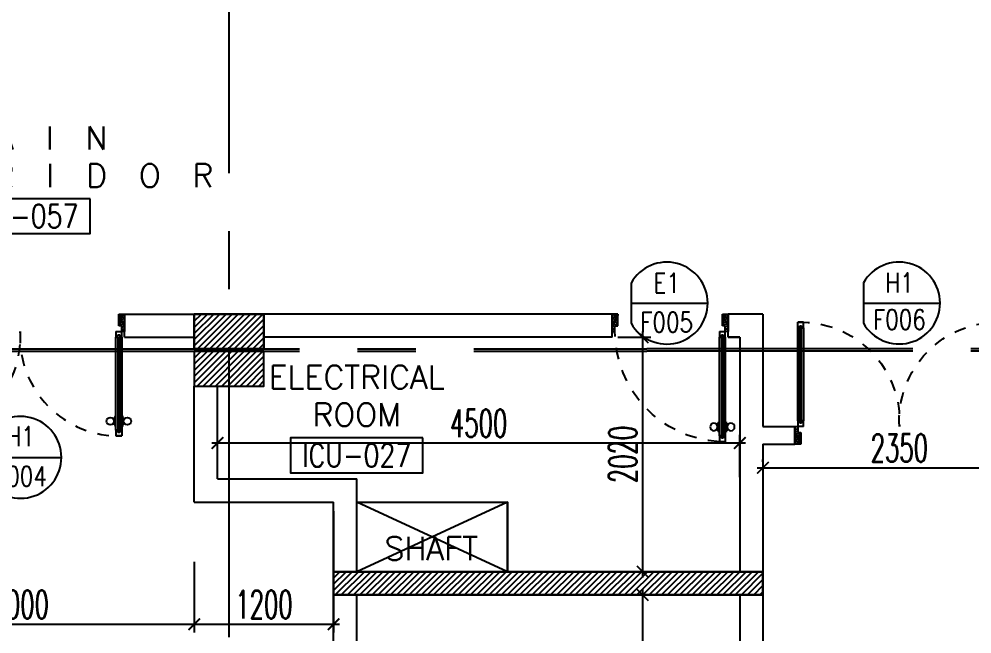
# Model space of a CAD drawing. Extents: x 276011.4 to 276105.3, y 57291.9 to 57371.4.
# Drawn here: x 276036.57 to 276044.78, y 57323.93 to 57329.23 of the extents above; entities that cross this region are included whole.
import ezdxf
from ezdxf.enums import TextEntityAlignment as Align

# ---------------------------------------------------------------- set-up
doc = ezdxf.new("R2010")
doc.units = 0
doc.header["$MEASUREMENT"] = 0
doc.header["$PDMODE"] = 34
doc.linetypes.add('CENTERX2', pattern=[4, 2.5, -0.5, 0.5, -0.5])
doc.linetypes.add('HIDDEN', pattern=[0.375, 0.25, -0.125])
doc.layers.get('0').update_dxf_attribs({"linetype": 'CONTINUOUS'})
doc.layers.get('DEFPOINTS').update_dxf_attribs({"linetype": 'CONTINUOUS'})
for name, color, linetype in [('AXES', 11, 'CENTERX2'), ('COL', 5, 'CONTINUOUS'), ('DIM', 4, 'CONTINUOUS'), ('DOOR', 7, 'CONTINUOUS'), ('DOOR-CR', 2, 'CONTINUOUS'), ('DOOR-NO', 3, 'CONTINUOUS'), ('HAT', 8, 'CONTINUOUS'), ('RM-BOX', 4, 'CONTINUOUS'), ('RM-NAME', 2, 'CONTINUOUS'), ('RM-NO', 2, 'CONTINUOUS'), ('SHAFT', 3, 'CONTINUOUS'), ('WALL', 2, 'CONTINUOUS')]:
    doc.layers.add(name, color=color, linetype=linetype)
doc.styles.add('ROMANS', font='ROMANS.shx', dxfattribs={"width": 0.6})
doc.dimstyles.new('STANDARD in', dxfattribs={"dimtxt": 0.24, "dimasz": 0.1, "dimexe": 0.07, "dimexo": 0.05, "dimgap": 0.05, "dimtad": 1, "dimdec": 0, "dimlfac": 1000, "dimzin": 0, "dimdsep": 46, "dimtxsty": 'ROMANS', "dimblk": 'ARCHTICK', "dimcen": 0.05, "dimdle": 0.05, "dimclrd": 4, "dimclre": 4, "dimclrt": 2, "dimadec": 0, "dimazin": 0, "dimtfac": 1, "dimtdec": 0, "dimtmove": 2, "dimatfit": 3, "dimfxl": 0, "dimtolj": 1, "dimtzin": 0, "dimarcsym": 0})

# ---------------------------------------------------------------- blocks, each defined once
blk = doc.blocks.new('RM1')
at = {"layer": 'RM-BOX'}
blk.add_lwpolyline([(569.9, -200), (-569.9, -200), (-569.9, -500), (569.9, -500)], close=True, dxfattribs=at)
at = {"layer": 'RM-NAME', "style": 'ROMANS'}
for tag, p in [('ROOMNAME1', (0, 323.8)), ('ROOMNAME2', (0, 0))]:
    blk.add_attdef(tag, text='', height=200, dxfattribs=at).set_placement(p, align=Align.MIDDLE)
at = {"layer": 'RM-NO', "style": 'ROMANS', "width": 0.8}
blk.add_attdef('ROOMNO', text='', height=200, dxfattribs=at).set_placement((0, -350), align=Align.MIDDLE)
blk = doc.blocks.new('*X32')
at = {"color": 0}
for p, q in [((197838.6, 143638.8), (197999.5, 143799.7)), ((197838.6, 143691.9), (197946.4, 143799.7)), ((197838.6, 143744.9), (197893.4, 143799.7)), ((197852.5, 143599.7), (198052.5, 143799.7)), ((197905.5, 143599.7), (198105.5, 143799.7)), ((197958.6, 143599.7), (198158.6, 143799.7)), ((198011.6, 143599.7), (198211.6, 143799.7)), ((198064.6, 143599.7), (198264.6, 143799.7)), ((198117.7, 143599.7), (198317.7, 143799.7)), ((198170.7, 143599.7), (198370.7, 143799.7)), ((198223.7, 143599.7), (198423.7, 143799.7)), ((198276.8, 143599.7), (198476.8, 143799.7)), ((198329.8, 143599.7), (198529.8, 143799.7)), ((198382.8, 143599.7), (198582.8, 143799.7)), ((198435.9, 143599.7), (198635.9, 143799.7)), ((198488.9, 143599.7), (198688.9, 143799.7)), ((198541.9, 143599.7), (198741.9, 143799.7)), ((198595, 143599.7), (198795, 143799.7)), ((198648, 143599.7), (198848, 143799.7)), ((198701, 143599.7), (198901, 143799.7)), ((198754.1, 143599.7), (198954.1, 143799.7)), ((198807.1, 143599.7), (199007.1, 143799.7)), ((198860.1, 143599.7), (199060.1, 143799.7)), ((198913.2, 143599.7), (199113.2, 143799.7)), ((198966.2, 143599.7), (199166.2, 143799.7)), ((199019.2, 143599.7), (199219.2, 143799.7)), ((199072.3, 143599.7), (199272.3, 143799.7)), ((199125.3, 143599.7), (199325.3, 143799.7)), ((199178.3, 143599.7), (199378.3, 143799.7)), ((199231.4, 143599.7), (199431.4, 143799.7)), ((199284.4, 143599.7), (199484.4, 143799.7)), ((199337.4, 143599.7), (199537.4, 143799.7)), ((199390.5, 143599.7), (199590.5, 143799.7)), ((199443.5, 143599.7), (199643.5, 143799.7)), ((199496.5, 143599.7), (199696.5, 143799.7)), ((199549.6, 143599.7), (199749.6, 143799.7)), ((199602.6, 143599.7), (199802.6, 143799.7)), ((199655.6, 143599.7), (199855.6, 143799.7)), ((199708.7, 143599.7), (199908.7, 143799.7)), ((199761.7, 143599.7), (199961.7, 143799.7)), ((199814.7, 143599.7), (200014.7, 143799.7)), ((199867.8, 143599.7), (200067.8, 143799.7)), ((199920.8, 143599.7), (200120.8, 143799.7)), ((199973.8, 143599.7), (200173.8, 143799.7)), ((200026.9, 143599.7), (200226.9, 143799.7)), ((200079.9, 143599.7), (200279.9, 143799.7)), ((200132.9, 143599.7), (200332.9, 143799.7)), ((200186, 143599.7), (200386, 143799.7)), ((200239, 143599.7), (200439, 143799.7)), ((200292, 143599.7), (200492, 143799.7)), ((200345.1, 143599.7), (200545.1, 143799.7)), ((200398.1, 143599.7), (200598.1, 143799.7)), ((200451.1, 143599.7), (200651.1, 143799.7)), ((200504.2, 143599.7), (200704.2, 143799.7)), ((200557.2, 143599.7), (200757.2, 143799.7)), ((200610.2, 143599.7), (200810.2, 143799.7)), ((200663.3, 143599.7), (200863.3, 143799.7)), ((200716.3, 143599.7), (200916.3, 143799.7)), ((200769.3, 143599.7), (200969.3, 143799.7)), ((200822.4, 143599.7), (201022.4, 143799.7)), ((200875.4, 143599.7), (201075.4, 143799.7)), ((200928.4, 143599.7), (201128.4, 143799.7)), ((200981.4, 143599.7), (201181.4, 143799.7)), ((201034.5, 143599.7), (201234.5, 143799.7)), ((201087.5, 143599.7), (201287.5, 143799.7)), ((201140.5, 143599.7), (201340.5, 143799.7)), ((201193.6, 143599.7), (201393.6, 143799.7)), ((201246.6, 143599.7), (201446.6, 143799.7)), ((201299.6, 143599.7), (201499.6, 143799.7)), ((201352.7, 143599.7), (201538.6, 143785.6)), ((201405.7, 143599.7), (201538.6, 143732.6)), ((201458.7, 143599.7), (201538.6, 143679.5)), ((201511.8, 143599.7), (201538.6, 143626.5))]:
    blk.add_line(p, q, dxfattribs=at)
blk = doc.blocks.new('DD1')
at = {"layer": 'DOOR-CR'}
blk.add_line((-307.6, 0), (352.8, 0), dxfattribs=at)
blk.add_lwpolyline([(-307.6, -172.9, 3.820224), (-307.6, 172.9)], format="xyb", close=True, dxfattribs=at)
at = {"layer": 'DOOR-NO', "color": 255, "style": 'ROMANS', "width": 0.8}
for tag, p in [('G', (0, 183.5)), ('000', (0, -141.4))]:
    blk.add_attdef(tag, text='', height=204, dxfattribs=at).set_placement(p, align=Align.MIDDLE)
blk = doc.blocks.new('A$C272A55A0')
at = {"layer": 'DOOR', "color": 0, "linetype": 'ByBlock'}
for p, q in [((0, 900.4), (0, 1050.4)), ((50, 1050.4), (0, 1050.4)), ((50, 950.4), (50, 1050.4)), ((1750, 950.4), (1750, 1050.4)), ((1750, 1050.4), (1800, 1050.4)), ((1800, 1050.4), (1800, 900.4)), ((25, 950.4), (50, 950.4)), ((25, 900.4), (25, 950.4)), ((1775, 950.4), (1750, 950.4)), ((1775, 900.4), (1775, 950.4)), ((0, 900.4), (25, 900.4)), ((75, 900.4), (25, 900.4)), ((25, 850.4), (25, 900.4)), ((42, 850.4), (25, 850.4)), ((58, 870.4), (42, 870.4)), ((42, 870.4), (42, 850.4)), ((58, 850.4), (58, 870.4)), ((75, 850.4), (58, 850.4)), ((75, 900.4), (75, 850.4)), ((1725, 900.4), (1775, 900.4)), ((1725, 900.4), (1725, 850.4)), ((1725, 850.4), (1742, 850.4)), ((1742, 870.4), (1758, 870.4)), ((1742, 850.4), (1742, 870.4)), ((1758, 870.4), (1758, 850.4)), ((1758, 850.4), (1775, 850.4)), ((1800, 900.4), (1775, 900.4)), ((1775, 850.4), (1775, 900.4)), ((1725, 172.7), (1717.8, 172.7)), ((1717.8, 172.7), (1717.8, 82.7)), ((1775, 172.7), (1782.2, 172.7)), ((1782.2, 172.7), (1782.2, 82.7)), ((1717.8, 160.1), (1708.8, 160.1)), ((1708.8, 95.3), (1708.8, 160.1)), ((1717.8, 95.3), (1708.8, 95.3)), ((1717.8, 95.3), (1717.8, 160.1)), ((1725, 82.7), (1717.8, 82.7)), ((1775, 82.7), (1782.2, 82.7)), ((1782.2, 160.1), (1791.2, 160.1)), ((1782.2, 95.3), (1782.2, 160.1)), ((1782.2, 95.3), (1791.2, 95.3)), ((1791.2, 95.3), (1791.2, 160.1)), ((25, 50.4), (42, 50.4)), ((25, 50.4), (25, 0.4)), ((25, 0.4), (75, 0.4)), ((75, 0.4), (25, 0.4)), ((42, 50.4), (42, 30.4)), ((42, 30.4), (58, 30.4)), ((58, 50.4), (75, 50.4)), ((58, 50.4), (58, 30.4)), ((75, 50.4), (75, 0.4)), ((1742, 50.4), (1725, 50.4)), ((1725, 50.4), (1725, 0.4)), ((1775, 0.4), (1725, 0.4)), ((1725, 0.4), (1775, 0.4)), ((1742, 50.4), (1742, 30.4)), ((1758, 30.4), (1742, 30.4)), ((1775, 50.4), (1758, 50.4)), ((1758, 50.4), (1758, 30.4)), ((1775, 50.4), (1775, 0.4))]:
    blk.add_line(p, q, dxfattribs=at)
at = {"layer": 'DOOR', "color": 9, "linetype": 'ByBlock'}
for p, q in [((50, 1050.4), (0, 1010.2)), ((50, 1050.4), (0, 936.6)), ((50, 1050.4), (36.6, 950.4)), ((1750, 1050.4), (1800, 1010.2)), ((1750, 1050.4), (1800, 936.6)), ((1750, 1050.4), (1763.4, 950.4))]:
    blk.add_line(p, q, dxfattribs=at)
at = {"layer": 'DOOR', "linetype": 'ByBlock'}
for p, q in [((25, 850.4), (25, 50.4)), ((42, 850.4), (42, 50.4)), ((58, 850.4), (58, 50.4)), ((75, 50.4), (75, 850.4)), ((1725, 50.4), (1725, 850.4)), ((1742, 850.4), (1742, 50.4)), ((1758, 850.4), (1758, 50.4)), ((1775, 850.4), (1775, 50.4))]:
    blk.add_line(p, q, dxfattribs=at)
at = {"layer": 'DOOR', "color": 0, "linetype": 'ByBlock'}
for centre in [(1676.5, 127.7), (1823.5, 127.7)]:
    blk.add_circle(centre, 32.4, dxfattribs=at)
at = {"layer": 'DOOR', "color": 9, "linetype": 'ByBlock'}
for centre, radius, start, end in [((50, 1050.4), 54.4, 203.20738, 270), ((50, 1050.4), 74.4, 227.77643, 270), ((50, 1050.4), 34.4, 180, 270), ((50, 1050.4), 14.4, 180, 270), ((1750, 1050.4), 14.4, 270, 0), ((1750, 1050.4), 34.4, 270, 0), ((1750, 1050.4), 54.4, 270, 336.79262), ((1750, 1050.4), 74.4, 270, 312.22357), ((50, 1050.4), 94.4, 238.01819, 270), ((50, 1050.4), 114.4, 244.08384, 257.37743), ((50, 1050.4), 134.4, 248.15985, 259.28002), ((50, 1050.4), 154.4, 251.10529, 256.28577), ((1750, 1050.4), 94.4, 270, 301.98181), ((1750, 1050.4), 114.4, 282.62257, 295.91616), ((1750, 1050.4), 134.4, 280.71998, 291.84015), ((1750, 1050.4), 154.4, 283.71423, 288.89471)]:
    blk.add_arc(centre, radius, start, end, dxfattribs=at)
at = {"layer": 'DOOR', "linetype": 'HIDDEN', "ltscale": 0.5}
for centre, start, end in [((50, 851.4), 268.31738, 3.29648), ((1750, 851.4), 176.70352, 271.68262)]:
    blk.add_arc(centre, 851.4, start, end, dxfattribs=at)
at = {"layer": 'WALL', "linetype": 'ByBlock'}
blk.add_line((1800, 900.4), (1800, 1050.4), dxfattribs=at)
blk = doc.blocks.new('C5')
at = {"layer": 'HAT', "linetype": 'ByBlock'}
h = blk.add_hatch(dxfattribs=at)
h.set_pattern_fill('ANSI31', color=256, scale=300, style=0)
h.set_pattern_definition([(45, (-223356.182, -51411.005), (-26.516504, 26.516504), [])])
h.paths.add_polyline_path([(300, 300), (0, 300), (0, 0), (300, 0)])
h.paths.add_polyline_path([(600, 300), (300, 300), (300, 0), (600, 0)])
at = {"layer": 'COL'}
blk.add_lwpolyline([(600, 300), (0, 300), (0, 0), (600, 0)], close=True, dxfattribs=at)
blk = doc.blocks.new('_ARCHTICK')
at = {"color": 0, "linetype": 'ByBlock', "const_width": 0.15}
blk.add_lwpolyline([(-0.5, -0.5), (0.5, 0.5)], dxfattribs=at)
blk = doc.blocks.new('*D306')
at = {"layer": 'DEFPOINTS', "color": 0, "linetype": 'ByBlock', "ltscale": 0.3}
for p in [(276035.0755, 57324.5966), (276038.0755, 57324.5966), (276038.0755, 57324.0097)]:
    blk.add_point(p, dxfattribs=at)
at = {"layer": 'DIM', "color": 4, "linetype": 'ByBlock', "lineweight": -2, "ltscale": 0.3}
for p, q in [((276035.0755, 57324.5466), (276035.0755, 57323.9397)), ((276038.0755, 57324.5466), (276038.0755, 57323.9397)), ((276035.0255, 57324.0097), (276038.1255, 57324.0097))]:
    blk.add_line(p, q, dxfattribs=at)
at = {"layer": 'DIM', "color": 4, "linetype": 'ByBlock', "lineweight": -2, "ltscale": 0.3, "xscale": 0.1, "yscale": 0.1, "zscale": 0.1, "rotation": 180}
blk.add_blockref('_ARCHTICK', (276035.0755, 57324.0097), dxfattribs=at)
at = {"layer": 'DIM', "color": 4, "linetype": 'ByBlock', "lineweight": -2, "ltscale": 0.3, "xscale": 0.1, "yscale": 0.1, "zscale": 0.1}
blk.add_blockref('_ARCHTICK', (276038.0755, 57324.0097), dxfattribs=at)
at = {"layer": 'DIM', "color": 2, "linetype": 'ByBlock', "ltscale": 0.3, "insert": (276036.5755, 57324.1797), "char_height": 0.24, "attachment_point": 5, "style": 'ROMANS'}
blk.add_mtext('\\A1;3000', dxfattribs=at)
blk = doc.blocks.new('*D305')
at = {"layer": 'DEFPOINTS', "color": 0, "linetype": 'ByBlock', "ltscale": 0.3}
for p in [(276039.2755, 57325.0333), (276038.0755, 57324.4854), (276039.2755, 57324.0097)]:
    blk.add_point(p, dxfattribs=at)
at = {"layer": 'DIM', "color": 4, "linetype": 'ByBlock', "lineweight": -2, "ltscale": 0.3}
for p, q in [((276039.2755, 57324.9833), (276039.2755, 57323.9397)), ((276038.0755, 57324.4354), (276038.0755, 57323.9397)), ((276038.0255, 57324.0097), (276039.3255, 57324.0097))]:
    blk.add_line(p, q, dxfattribs=at)
at = {"layer": 'DIM', "color": 4, "linetype": 'ByBlock', "lineweight": -2, "ltscale": 0.3, "xscale": 0.1, "yscale": 0.1, "zscale": 0.1, "rotation": 180}
blk.add_blockref('_ARCHTICK', (276038.0755, 57324.0097), dxfattribs=at)
at = {"layer": 'DIM', "color": 4, "linetype": 'ByBlock', "lineweight": -2, "ltscale": 0.3, "xscale": 0.1, "yscale": 0.1, "zscale": 0.1}
blk.add_blockref('_ARCHTICK', (276039.2755, 57324.0097), dxfattribs=at)
at = {"layer": 'DIM', "color": 2, "linetype": 'ByBlock', "ltscale": 0.3, "insert": (276038.6755, 57324.1797), "char_height": 0.24, "attachment_point": 5, "style": 'ROMANS'}
blk.add_mtext('\\A1;1200', dxfattribs=at)
blk = doc.blocks.new('*D303')
at = {"layer": 'DEFPOINTS', "color": 0, "linetype": 'ByBlock', "ltscale": 0.3}
for p in [(276041.6755, 57326.4829), (276041.6108, 57324.4629), (276041.9386, 57324.4629)]:
    blk.add_point(p, dxfattribs=at)
at = {"layer": 'DIM', "color": 4, "linetype": 'ByBlock', "lineweight": -2, "ltscale": 0.3}
for p, q in [((276041.7255, 57326.4829), (276042.0086, 57326.4829)), ((276041.9386, 57326.5329), (276041.9386, 57324.4129)), ((276041.6608, 57324.4629), (276042.0086, 57324.4629))]:
    blk.add_line(p, q, dxfattribs=at)
at = {"layer": 'DIM', "color": 4, "linetype": 'ByBlock', "lineweight": -2, "ltscale": 0.3, "xscale": 0.1, "yscale": 0.1, "zscale": 0.1}
for p, rotation in [((276041.9386, 57326.4829), 90), ((276041.9386, 57324.4629), 270)]:
    blk.add_blockref('_ARCHTICK', p, dxfattribs=dict(at, rotation=rotation))
at = {"layer": 'DIM', "color": 2, "linetype": 'ByBlock', "ltscale": 0.3, "insert": (276041.7686, 57325.4729), "char_height": 0.24, "attachment_point": 5, "rotation": 90, "style": 'ROMANS'}
blk.add_mtext('\\A1;2020', dxfattribs=at)
blk = doc.blocks.new('*D302')
at = {"layer": 'DEFPOINTS', "color": 0, "linetype": 'ByBlock', "ltscale": 0.3}
for p in [(276038.2755, 57325.5716), (276038.2755, 57325.2629), (276042.7755, 57325.2286)]:
    blk.add_point(p, dxfattribs=at)
at = {"layer": 'DIM', "color": 4, "linetype": 'ByBlock', "lineweight": -2, "ltscale": 0.3}
for p, q in [((276042.8255, 57325.5716), (276038.2255, 57325.5716)), ((276038.2755, 57325.3129), (276038.2755, 57325.6416)), ((276042.7755, 57325.2786), (276042.7755, 57325.6416))]:
    blk.add_line(p, q, dxfattribs=at)
at = {"layer": 'DIM', "color": 4, "linetype": 'ByBlock', "lineweight": -2, "ltscale": 0.3, "xscale": 0.1, "yscale": 0.1, "zscale": 0.1, "rotation": 180}
blk.add_blockref('_ARCHTICK', (276038.2755, 57325.5716), dxfattribs=at)
at = {"layer": 'DIM', "color": 4, "linetype": 'ByBlock', "lineweight": -2, "ltscale": 0.3, "xscale": 0.1, "yscale": 0.1, "zscale": 0.1}
blk.add_blockref('_ARCHTICK', (276042.7755, 57325.5716), dxfattribs=at)
at = {"layer": 'DIM', "color": 2, "linetype": 'ByBlock', "ltscale": 0.3, "insert": (276040.5255, 57325.7416), "char_height": 0.24, "attachment_point": 5, "style": 'ROMANS'}
blk.add_mtext('\\A1;4500', dxfattribs=at)
blk = doc.blocks.new('*D301')
at = {"layer": 'DEFPOINTS', "color": 0, "linetype": 'ByBlock', "ltscale": 0.3}
for p in [(276042.4184, 57324.2629), (276041.9386, 57319.2629), (276042.5383, 57319.2629)]:
    blk.add_point(p, dxfattribs=at)
at = {"layer": 'DIM', "color": 4, "linetype": 'ByBlock', "lineweight": -2, "ltscale": 0.3}
for p, q in [((276042.3684, 57324.2629), (276041.8686, 57324.2629)), ((276041.9386, 57324.3129), (276041.9386, 57319.2129)), ((276042.4883, 57319.2629), (276041.8686, 57319.2629))]:
    blk.add_line(p, q, dxfattribs=at)
at = {"layer": 'DIM', "color": 4, "linetype": 'ByBlock', "lineweight": -2, "ltscale": 0.3, "xscale": 0.1, "yscale": 0.1, "zscale": 0.1}
for p, rotation in [((276041.9386, 57324.2629), 90), ((276041.9386, 57319.2629), 270)]:
    blk.add_blockref('_ARCHTICK', p, dxfattribs=dict(at, rotation=rotation))
at = {"layer": 'DIM', "color": 2, "linetype": 'ByBlock', "ltscale": 0.3, "insert": (276041.7686, 57321.7629), "char_height": 0.24, "attachment_point": 5, "rotation": 90, "style": 'ROMANS'}
blk.add_mtext('\\A1;5000', dxfattribs=at)
blk = doc.blocks.new('DOOR-10')
at = {"layer": 'DOOR', "color": 0, "linetype": 'ByBlock'}
for p, q in [((-25.7, 1100), (-75.7, 1100)), ((-75.7, 1100), (-25.7, 1100)), ((-75.7, 1050), (-75.7, 1100)), ((-42.7, 1070), (-58.7, 1070)), ((-58.7, 1050), (-58.7, 1070)), ((-42.7, 1050), (-42.7, 1070)), ((-25.7, 1050), (-25.7, 1100)), ((-82.9, 1005), (-91.9, 1005)), ((-91.9, 1005), (-91.9, 940.2)), ((-75.7, 1017.6), (-82.9, 1017.6)), ((-82.9, 927.6), (-82.9, 1017.6)), ((-82.9, 1005), (-82.9, 940.2)), ((-58.7, 1050), (-75.7, 1050)), ((-25.7, 1050), (-42.7, 1050)), ((-25.7, 1017.6), (-18.5, 1017.6)), ((-18.5, 927.6), (-18.5, 1017.6)), ((-18.5, 1005), (-9.5, 1005)), ((-18.5, 1005), (-18.5, 940.2)), ((-9.5, 1005), (-9.5, 940.2)), ((-82.9, 940.2), (-91.9, 940.2)), ((-75.7, 927.6), (-82.9, 927.6)), ((-25.7, 927.6), (-18.5, 927.6)), ((-18.5, 940.2), (-9.5, 940.2)), ((-75.7, 200), (-58.7, 200)), ((-75.7, 150), (-75.7, 200)), ((-58.7, 200), (-58.7, 180)), ((-58.7, 180), (-42.7, 180)), ((-42.7, 200), (-25.7, 200)), ((-42.7, 180), (-42.7, 200)), ((-25.7, 200), (-25.7, 150)), ((-1000.7, 0), (-1000.7, 150)), ((-1000.7, 150), (-975.7, 150)), ((-1000.7, 150), (-1000.7, 0)), ((-975.7, 150), (-975.7, 100)), ((-975.7, 100), (-950.7, 100)), ((-950.7, 100), (-950.7, 0)), ((-75.7, 150), (-25.7, 150)), ((-50.7, 100), (-50.7, 0)), ((-25.7, 100), (-50.7, 100)), ((-0.7, 150), (-25.7, 150)), ((-25.7, 150), (-25.7, 100)), ((-950.7, 0), (-1000.7, 0)), ((-50.7, 0), (-0.7, 0))]:
    blk.add_line(p, q, dxfattribs=at)
at = {"layer": 'DOOR', "linetype": 'ByBlock'}
for p, q in [((-75.7, 1050), (-75.7, 200)), ((-58.7, 200), (-58.7, 1050)), ((-42.7, 200), (-42.7, 1050)), ((-25.7, 200), (-25.7, 1050))]:
    blk.add_line(p, q, dxfattribs=at)
at = {"layer": 'DOOR', "color": 9, "linetype": 'ByBlock'}
for p, q in [((-950.7, 0), (-1000.7, 113.7)), ((-950.7, 0), (-964.1, 100)), ((-50.7, 0), (-0.7, 113.7)), ((-50.7, 0), (-37.3, 100)), ((-0.7, 0), (-0.7, 150)), ((-950.7, 0), (-1000.7, 40.1)), ((-50.7, 0), (-0.7, 40.1))]:
    blk.add_line(p, q, dxfattribs=at)
at = {"layer": 'DOOR', "color": 0, "linetype": 'ByBlock'}
for centre in [(-124.2, 972.6), (22.8, 972.6)]:
    blk.add_circle(centre, 32.4, dxfattribs=at)
at = {"layer": 'DOOR', "linetype": 'HIDDEN', "ltscale": 0.5}
blk.add_arc((-23.4, 149.1), 952.3, 93.14816, 179.94816, dxfattribs=at)
at = {"layer": 'DOOR', "color": 9, "linetype": 'ByBlock'}
for centre, radius, start, end in [((-950.7, 0), 154.4, 103.71423, 108.89471), ((-950.7, 0), 134.4, 100.71998, 111.84015), ((-950.7, 0), 94.4, 90, 121.98181), ((-50.7, 0), 94.4, 58.01819, 90), ((-50.7, 0), 134.4, 68.15985, 79.28002), ((-50.7, 0), 114.4, 64.08384, 77.37743), ((-50.7, 0), 154.4, 71.10529, 76.28577), ((-950.7, 0), 74.4, 90, 132.22357), ((-950.7, 0), 54.4, 90, 156.79262), ((-950.7, 0), 34.4, 90, 180), ((-950.7, 0), 14.4, 90, 180), ((-50.7, 0), 74.4, 47.77643, 90), ((-50.7, 0), 54.4, 23.20738, 90), ((-50.7, 0), 34.4, 0, 90), ((-50.7, 0), 14.4, 0, 90)]:
    blk.add_arc(centre, radius, start, end, dxfattribs=at)
blk = doc.blocks.new('*D271')
at = {"layer": 'DEFPOINTS', "color": 0, "linetype": 'ByBlock', "ltscale": 0.3}
for p in [(276042.9755, 57325.3589), (276045.3255, 57325.3589), (276045.3255, 57325.3589)]:
    blk.add_point(p, dxfattribs=at)
at = {"layer": 'DIM', "color": 4, "linetype": 'ByBlock', "lineweight": -2, "ltscale": 0.3}
for p, q in [((276042.9755, 57325.4089), (276042.9755, 57325.4289)), ((276045.3255, 57325.4089), (276045.3255, 57325.4289)), ((276042.9255, 57325.3589), (276045.3755, 57325.3589))]:
    blk.add_line(p, q, dxfattribs=at)
at = {"layer": 'DIM', "color": 4, "linetype": 'ByBlock', "lineweight": -2, "ltscale": 0.3, "xscale": 0.1, "yscale": 0.1, "zscale": 0.1, "rotation": 180}
blk.add_blockref('_ARCHTICK', (276042.9755, 57325.3589), dxfattribs=at)
at = {"layer": 'DIM', "color": 4, "linetype": 'ByBlock', "lineweight": -2, "ltscale": 0.3, "xscale": 0.1, "yscale": 0.1, "zscale": 0.1}
blk.add_blockref('_ARCHTICK', (276045.3255, 57325.3589), dxfattribs=at)
at = {"layer": 'DIM', "color": 2, "linetype": 'ByBlock', "ltscale": 0.3, "insert": (276044.1505, 57325.5289), "char_height": 0.24, "attachment_point": 5, "style": 'ROMANS'}
blk.add_mtext('\\A1;2350', dxfattribs=at)

msp = doc.modelspace()

# ---------------------------------------------------------------- linework, layer by layer
at = {"layer": 'AXES'}
for p, q in [((276038.3755, 57291.8986), (276038.3755, 57370.7113)), ((276038.3755, 57291.8986), (276038.3755, 57370.7113)), ((276012.4831, 57326.3829), (276041.9755, 57326.3829)), ((276012.4831, 57326.3629), (276041.9755, 57326.3629)), ((276104.2655, 57326.3829), (276041.9755, 57326.3829)), ((276104.2655, 57326.3629), (276041.9755, 57326.3629))]:
    msp.add_line(p, q, dxfattribs=at)
at = {"layer": 'COL'}
msp.add_lwpolyline([(276039.2755, 57324.4629), (276039.2755, 57324.2629), (276042.9755, 57324.2629), (276042.9755, 57324.4629)], close=True, dxfattribs=at)
at = {"layer": 'SHAFT'}
for p, q in [((276040.7755, 57324.4629), (276039.4755, 57325.0629)), ((276040.7755, 57325.0629), (276039.4755, 57324.4629)), ((276039.7005, 57325.0629), (276040.7755, 57325.0629)), ((276040.7755, 57324.4629), (276040.7755, 57325.0629))]:
    msp.add_line(p, q, dxfattribs=at)
at = {"layer": 'WALL'}
for p, q in [((276037.4755, 57326.6829), (276038.0755, 57326.6829)), ((276037.4755, 57326.4829), (276037.4755, 57326.6829)), ((276041.6755, 57326.6829), (276038.6755, 57326.6829)), ((276041.6755, 57326.4829), (276041.6755, 57326.6829)), ((276042.9755, 57326.6829), (276042.6755, 57326.6829)), ((276042.6755, 57326.4829), (276042.6755, 57326.6829)), ((276042.6755, 57326.4829), (276042.6755, 57326.6829)), ((276042.9755, 57326.6829), (276042.9755, 57325.7129)), ((276037.4755, 57326.4829), (276038.0755, 57326.4829)), ((276041.6755, 57326.4829), (276038.6755, 57326.4829)), ((276042.7755, 57326.4829), (276042.6755, 57326.4829)), ((276042.6755, 57326.4829), (276042.7755, 57326.4829)), ((276042.7755, 57326.4829), (276042.7755, 57324.4629)), ((276038.0755, 57325.0629), (276038.0755, 57326.0629)), ((276038.2755, 57325.2629), (276038.2755, 57326.0629)), ((276042.9755, 57325.7129), (276043.2505, 57325.7129)), ((276042.9755, 57325.5629), (276043.2505, 57325.5629)), ((276042.9755, 57325.5629), (276042.9755, 57324.4629)), ((276038.0755, 57325.0629), (276038.0755, 57325.2629)), ((276038.0755, 57325.0629), (276038.0755, 57325.2629)), ((276038.0755, 57325.0629), (276038.0755, 57325.2629)), ((276038.2755, 57325.2629), (276039.4755, 57325.2629)), ((276039.4755, 57324.4629), (276039.4755, 57325.2629)), ((276038.0755, 57325.0629), (276039.2755, 57325.0629)), ((276039.2755, 57324.4629), (276039.2755, 57325.0629)), ((276039.4755, 57325.0629), (276039.7005, 57325.0629)), ((276039.2755, 57323.6129), (276039.2755, 57324.2629)), ((276039.4755, 57323.6129), (276039.4755, 57324.2629)), ((276042.7755, 57324.2629), (276042.7755, 57319.2629)), ((276042.9755, 57324.2629), (276042.9755, 57319.9279))]:
    msp.add_line(p, q, dxfattribs=at)
at = {"layer": 'WALL', "linetype": 'ByBlock'}
msp.add_line((276043.2505, 57325.5629), (276043.2505, 57325.7129), dxfattribs=at)
at = {"layer": 'WALL', "linetype": 'ByBlock', "ltscale": 0.3}
for points in [[(276038.0755, 57326.6829), (276038.6755, 57326.6829), (276038.6755, 57326.3829), (276038.0755, 57326.3829)], [(276038.6755, 57326.3629), (276038.0755, 57326.3629), (276038.0755, 57326.0629), (276038.6755, 57326.0629)], [(276039.2755, 57324.4629), (276042.9755, 57324.4629), (276042.9755, 57324.2629), (276039.2755, 57324.2629)]]:
    msp.add_lwpolyline(points, close=True, dxfattribs=at)
at = {"layer": 'WALL', "color": 62, "linetype": 'ByBlock', "ltscale": 0.3}
msp.add_lwpolyline([(276039.4755, 57325.0629), (276040.7755, 57325.0629), (276040.7755, 57324.4629), (276039.4755, 57324.4629)], close=True, dxfattribs=at)

# ---------------------------------------------------------------- block references
at = {"layer": 'COL', "linetype": 'ByBlock', "xscale": 0.001, "yscale": 0.001, "zscale": 0.001}
for p in [(276038.0755, 57326.3829), (276038.0755, 57326.0629)]:
    msp.add_blockref('C5', p, dxfattribs=at)
at = {"layer": 'DOOR', "color": 0, "linetype": 'ByBlock', "xscale": 0.001, "yscale": 0.001, "zscale": 0.001}
msp.add_blockref('A$C272A55A0', (276035.6755, 57325.6326), dxfattribs=at)
at = {"layer": 'DOOR', "color": 0, "linetype": 'ByBlock', "ltscale": 0.3, "xscale": -0.001, "yscale": 0.001, "zscale": 0.001, "rotation": 180}
msp.add_blockref('DOOR-10', (276042.6762, 57326.6829), dxfattribs=at)
at = {"layer": 'DOOR', "color": 0, "linetype": 'ByBlock', "xscale": -0.001, "yscale": 0.001, "zscale": 0.001, "rotation": 180}
msp.add_blockref('A$C272A55A0', (276043.2505, 57326.6133), dxfattribs=at)
at = {"layer": 'DOOR-NO'}
ref = msp.add_blockref('DD1', (276042.1467, 57326.7774), dxfattribs=dict(at, xscale=0.001, yscale=0.001, zscale=0.001))
ref.add_attrib('G', 'E1', dxfattribs={"height": 0.17, "style": 'ROMANS', "width": 0.8}).set_placement((276042.1456, 57326.9507), align=Align.MIDDLE)
ref.add_attrib('000', 'F005', dxfattribs={"height": 0.17, "style": 'ROMANS', "width": 0.8}).set_placement((276042.1456, 57326.6133), align=Align.MIDDLE)
ref = msp.add_blockref('DD1', (276044.1489, 57326.7781), dxfattribs=dict(at, xscale=0.001, yscale=0.001, zscale=0.001))
ref.add_attrib('G', 'H1', dxfattribs={"height": 0.17, "style": 'ROMANS', "width": 0.8}).set_placement((276044.1512, 57326.9529), align=Align.MIDDLE)
ref.add_attrib('000', 'F006', dxfattribs={"height": 0.17, "style": 'ROMANS', "width": 0.8}).set_placement((276044.1512, 57326.6357), align=Align.MIDDLE)
ref = msp.add_blockref('DD1', (276036.578, 57325.4481), dxfattribs=dict(at, xscale=0.001, yscale=0.001, zscale=0.001))
ref.add_attrib('G', 'H1', dxfattribs={"height": 0.17, "style": 'ROMANS', "width": 0.8}).set_placement((276036.578, 57325.6284), align=Align.MIDDLE)
ref.add_attrib('000', 'F004', dxfattribs={"height": 0.17, "style": 'ROMANS', "width": 0.8}).set_placement((276036.578, 57325.2854), align=Align.MIDDLE)
at = {"layer": 'HAT', "xscale": 0.001, "yscale": 0.001, "zscale": 0.001}
msp.add_blockref('*X32', (275841.4369, 57180.6632), dxfattribs=at)
at = {"layer": 'RM-NAME', "xscale": 0.001, "yscale": 0.001, "zscale": 0.001}
for p, values in [((276036.6076, 57327.8769), {'ROOMNO': 'ICU-057', 'ROOMNAME2': 'C  O  R  R  I  D  O  R', 'ROOMNAME1': 'M  A  I  N'}), ((276039.4755, 57325.8157), {'ROOMNO': 'ICU-027', 'ROOMNAME2': 'ROOM', 'ROOMNAME1': 'ELECTRICAL'})]:
    msp.add_blockref('RM1', p, dxfattribs=at).add_auto_attribs(values)

# ---------------------------------------------------------------- texts
at = {"layer": 'RM-NAME', "style": 'ROMANS'}
msp.add_text('SHAFT', height=0.2, dxfattribs=at).set_placement((276040.1176, 57324.6627), align=Align.MIDDLE)

# ---------------------------------------------------------------- dimensions: what is measured, and where the dimension line sits
at = {"layer": 'DIM', "linetype": 'ByBlock', "ltscale": 0.3}
for base, p1, p2, picture, middle in [((276041.9386, 57324.4629), (276041.6755, 57326.4829), (276041.6108, 57324.4629), '*D303', (276041.7686, 57325.4729)), ((276041.9386, 57319.2629), (276042.4184, 57324.2629), (276042.5383, 57319.2629), '*D301', (276041.7686, 57321.7629))]:
    dim = msp.add_linear_dim(base=base, p1=p1, p2=p2, angle=90, dimstyle='STANDARD in', dxfattribs=at)
    dim.commit()
    dim.dimension.update_dxf_attribs({"geometry": picture, "text_midpoint": middle})
for base, p1, p2, picture, middle in [((276038.2755, 57325.5716), (276042.7755, 57325.2286), (276038.2755, 57325.2629), '*D302', (276040.5255, 57325.7416)), ((276045.3255, 57325.3589), (276042.9755, 57325.3589), (276045.3255, 57325.3589), '*D271', (276044.1505, 57325.5289)), ((276039.2755, 57324.0097), (276038.0755, 57324.4854), (276039.2755, 57325.0333), '*D305', (276038.6755, 57324.1797)), ((276038.0755, 57324.0097), (276035.0755, 57324.5966), (276038.0755, 57324.5966), '*D306', (276036.5755, 57324.1797))]:
    dim = msp.add_linear_dim(base=base, p1=p1, p2=p2, dimstyle='STANDARD in', dxfattribs=at)
    dim.commit()
    dim.dimension.update_dxf_attribs({"geometry": picture, "text_midpoint": middle})

doc.saveas('drawing.dxf')
